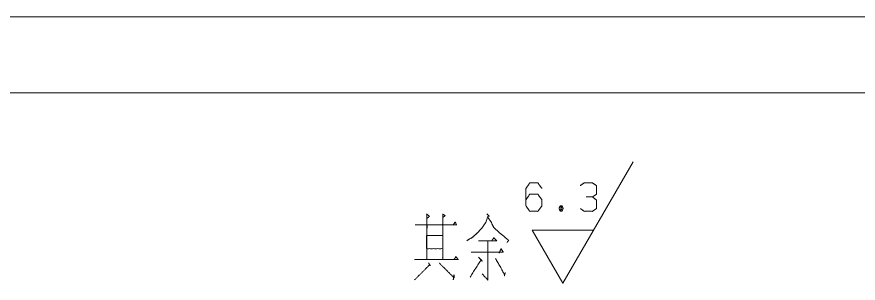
# Model space of a CAD drawing. Header units: millimetres. Extents: x 2210 to 79821, y -19430 to 2344.
# Drawn here: x 3703.4 to 3758.8, y 1772.3 to 1789.8 of the extents above; entities that cross this region are included whole.
import ezdxf

# ---------------------------------------------------------------- set-up
doc = ezdxf.new("R2010")
doc.units = ezdxf.units.MM
doc.layers.add('101', color=7, linetype='Continuous', true_color=0xffffff)

msp = doc.modelspace()

# ---------------------------------------------------------------- linework, layer by layer
at = {"layer": '101', "color": 133, "linetype": 'Continuous', "lineweight": 18}
for p, q in [((3814.079, 1789.822), (3394.079, 1789.822)), ((3809.079, 1784.822), (3419.079, 1784.822))]:
    msp.add_line(p, q, dxfattribs=at)
at = {"layer": '101', "color": 43, "linetype": 'Continuous', "lineweight": 18}
for p, q in [((3739.343, 1772.273), (3743.959, 1780.273)), ((3739.163, 1777.363), (3739.288, 1777.028)), ((3737.324, 1775.773), (3741.363, 1775.773)), ((3739.343, 1772.273), (3737.324, 1775.773))]:
    msp.add_line(p, q, dxfattribs=at)
for points, knots in [([(3736.911, 1777.756), (3737.162, 1778.13), (3737.705, 1778.13), (3737.969, 1777.756), (3737.969, 1777.382), (3737.705, 1777.008), (3737.162, 1777.008), (3736.911, 1777.382), (3736.911, 1778.504), (3737.162, 1778.878), (3737.705, 1778.878), (3737.969, 1778.504)], [0, 0, 0.076963, 0.169763, 0.248074, 0.312018, 0.39033, 0.48313, 0.560092, 0.751926, 0.828889, 0.921689, 1, 1]), ([(3741.29, 1777.953), (3741.554, 1778.13), (3741.554, 1778.701), (3741.29, 1778.878), (3740.747, 1778.878), (3740.482, 1778.701)], [0, 0, 0.153872, 0.429849, 0.583721, 0.846128, 1, 1]), ([(3740.496, 1777.186), (3740.747, 1777.008), (3741.29, 1777.008), (3741.554, 1777.186), (3741.554, 1777.756), (3741.29, 1777.953), (3740.886, 1777.953)], [0, 0, 0.12412, 0.343693, 0.472448, 0.703377, 0.836727, 1, 1]), ([(3739.163, 1777.028), (3739.288, 1777.028), (3739.358, 1777.205), (3739.288, 1777.363), (3739.163, 1777.363), (3739.094, 1777.205), (3739.163, 1777.028), (3739.288, 1777.363)], [0, 0, 0.093983, 0.236792, 0.365957, 0.45994, 0.589105, 0.731914, 1, 1])]:
    msp.add_open_spline(points, degree=1, knots=knots, dxfattribs=at)
at = {"layer": '101', "color": 72, "linetype": 'Continuous', "lineweight": 18}
for points, knots in [([(3730.383, 1776.835), (3730.569, 1776.685), (3730.41, 1776.535), (3730.41, 1776.835), (3730.41, 1773.835), (3730.41, 1776.123), (3729.641, 1776.123), (3732.372, 1776.123), (3731.444, 1776.123), (3731.444, 1776.798), (3731.444, 1773.835), (3731.444, 1775.41), (3730.383, 1775.41), (3730.383, 1774.548), (3731.444, 1774.548), (3731.444, 1773.835), (3729.588, 1773.835), (3732.451, 1773.835), (3732.319, 1774.023), (3732.186, 1773.835)], [0, 0, 0.009717, 0.01862, 0.030836, 0.152989, 0.24613, 0.277436, 0.388627, 0.426411, 0.453896, 0.574522, 0.638652, 0.681834, 0.716953, 0.760134, 0.789145, 0.864711, 0.9813, 0.99065, 1, 1]), ([(3731.47, 1776.61), (3731.603, 1776.723), (3731.444, 1776.835)], [0, 0, 0.471535, 1, 1]), ([(3734.355, 1776.835), (3734.514, 1776.685), (3734.434, 1776.723), (3734.275, 1776.273), (3734.01, 1775.898), (3733.692, 1775.56), (3733.4, 1775.298), (3733.029, 1775.073)], [0, 0, 0.086309, 0.12102, 0.309421, 0.490705, 0.673783, 0.828666, 1, 1]), ([(3732.133, 1776.123), (3732.266, 1776.31), (3732.345, 1776.123)], [0, 0, 0.529971, 1, 1]), ([(3734.408, 1776.61), (3734.62, 1776.31), (3734.806, 1775.935), (3735.177, 1775.598), (3735.627, 1775.223), (3735.76, 1775.11), (3735.786, 1775.11), (3735.68, 1774.96)], [0, 0, 0.16272, 0.348027, 0.570218, 0.82989, 0.906889, 0.918635, 1, 1]), ([(3733.798, 1775.073), (3734.991, 1775.073), (3734.806, 1775.26), (3734.673, 1775.073)], [0, 0, 0.707431, 0.863851, 1, 1]), ([(3734.408, 1775.073), (3734.408, 1772.485), (3734.037, 1772.898)], [0, 0, 0.823415, 1, 1]), ([(3733.321, 1774.323), (3735.415, 1774.323), (3735.283, 1774.548), (3735.15, 1774.248)], [0, 0, 0.780475, 0.877786, 1, 1]), ([(3730.516, 1773.61), (3730.622, 1773.423), (3730.595, 1773.498), (3729.588, 1772.485)], [0, 0, 0.125001, 0.171159, 1, 1]), ([(3731.205, 1773.61), (3732.186, 1772.635), (3732.186, 1772.823), (3732.133, 1772.485)], [0, 0, 0.723289, 0.821343, 1, 1]), ([(3733.798, 1773.985), (3734.037, 1773.723), (3733.984, 1773.835), (3733.241, 1772.673)], [0, 0, 0.190889, 0.257814, 1, 1]), ([(3734.912, 1773.91), (3735.521, 1772.823), (3735.548, 1772.973), (3735.495, 1772.748)], [0, 0, 0.764772, 0.858208, 1, 1])]:
    msp.add_open_spline(points, degree=1, knots=knots, dxfattribs=at)

doc.saveas('drawing.dxf')
